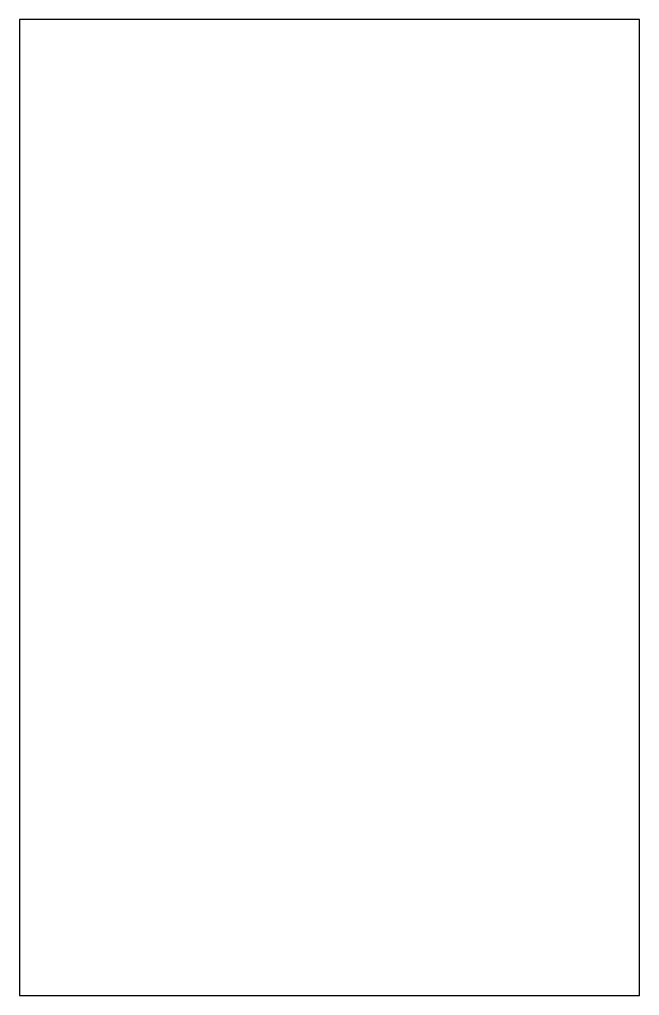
# Model space of a CAD drawing. Extents: x -3354 to 20678, y 18480 to 56290.
import ezdxf

# ---------------------------------------------------------------- set-up
doc = ezdxf.new("R2010")
doc.units = 0
doc.header["$LTSCALE"] = 1000
doc.header["$MEASUREMENT"] = 0
doc.layers.add('Mc_yuan_bj', color=7, linetype='Continuous')

msp = doc.modelspace()

# ---------------------------------------------------------------- linework, layer by layer
at = {"layer": 'Mc_yuan_bj', "color": 1}
msp.add_lwpolyline([(-3354, 56290), (-3354, 18480), (20678, 18480), (20678, 56290)], close=True, dxfattribs=at)

doc.saveas('drawing.dxf')
